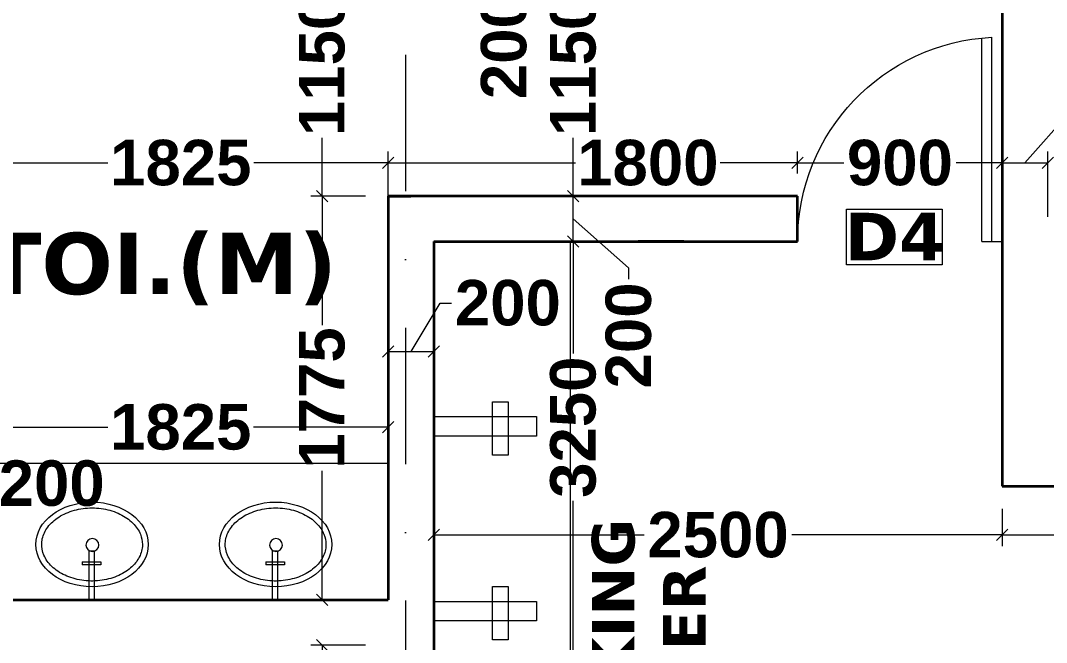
# Model space of a CAD drawing. Header units: millimetres. Extents: x -3092155 to 4513934, y -12317808 to 1850003.
# Drawn here: x -443206 to -438694, y -5567024 to -5564289 of the extents above; entities that cross this region are included whole.
import ezdxf

# ---------------------------------------------------------------- set-up
doc = ezdxf.new("R2010")
doc.units = ezdxf.units.MM
doc.header["$LTSCALE"] = 2
doc.header["$MEASUREMENT"] = 0
doc.header["$PDMODE"] = 34
doc.header["$PDSIZE"] = 500
doc.linetypes.add('DASHDOT', pattern=[1, 0.5, -0.25, 0, -0.25])
for name, color, linetype, lineweight in [('D DIM', 250, 'Continuous', 9), ('D4', 10, 'Continuous', 5), ('D5', 10, 'Continuous', 5), ('DIM', 27, 'Continuous', 5), ('DOOR', 27, 'Continuous', 5), ('FIXTURE', 252, 'Continuous', 0), ('GRID', 251, 'DASHDOT', 5), ('TEXT', 7, 'Continuous', 13), ('WAll', 250, 'Continuous', 35)]:
    doc.layers.add(name, color=color, linetype=linetype, lineweight=lineweight)
doc.layers.add('partation wall', color=7, linetype='Continuous', lineweight=20, true_color=0x525023)
doc.styles.add('COLOUMNN DIM', font='ARIALNB.TTF', dxfattribs={"height": 550})
doc.styles.add('INNER DIM', font='ARIALNB.TTF', dxfattribs={"height": 250})
doc.styles.add('int dim', font='arialbd.ttf', dxfattribs={"height": 200})
doc.styles.add('style2', font='verdana.ttf')
doc.dimstyles.new('external final', dxfattribs={"dimscale": 0, "dimtxt": 250, "dimasz": 100, "dimexe": 50, "dimexo": 50, "dimgap": 50, "dimtad": 0, "dimdec": 0, "dimzin": 0, "dimdsep": 46, "dimtxsty": 'INNER DIM', "dimblk": 'ARCHTICK', "dimcen": 100, "dimdle": 50, "dimclrd": 256, "dimclre": 256, "dimclrt": 256, "dimadec": 0, "dimazin": 0, "dimtfac": 1, "dimtdec": 0, "dimtix": 1, "dimtmove": 1, "dimatfit": 3, "dimfxl": 50, "dimfxlon": 1, "dimtolj": 1, "dimtzin": 0, "dimlwd": -1, "dimlwe": -1, "dimarcsym": 1})
doc.dimstyles.new('lamon', dxfattribs={"dimtxt": 200, "dimasz": 50, "dimexe": 50, "dimexo": 100, "dimgap": 25, "dimtad": 0, "dimdec": 0, "dimzin": 3, "dimdsep": 46, "dimtxsty": 'int dim', "dimblk": 'OBLIQUE', "dimcen": 90, "dimclrd": 256, "dimclre": 256, "dimclrt": 256, "dimadec": 0, "dimazin": 0, "dimtfac": 1, "dimtdec": 0, "dimtofl": 0, "dimtmove": 1, "dimatfit": 3, "dimfxl": 1, "dimfrac": 1, "dimtolj": 1, "dimtzin": 0, "dimlwd": -1, "dimlwe": -1, "dimarcsym": 1})

# ---------------------------------------------------------------- blocks, each defined once
blk = doc.blocks.new('A$C782B46B9')
at = {"layer": 'DOOR', "ltscale": 100}
for p, q in [((998.8, 100), (3.8, 100)), ((998.8, 100), (998.8, 0)), ((998.8, 50), (0, 50))]:
    blk.add_line(p, q, dxfattribs=at)
blk.add_arc((998.8, 0), 1000, 90, 177.134, dxfattribs=at)
blk = doc.blocks.new('_Oblique')
at = {"color": 0, "linetype": 'ByBlock', "lineweight": -2}
blk.add_line((-0.5, -0.5), (0.5, 0.5), dxfattribs=at)
blk = doc.blocks.new('*D596')
at = {"layer": 'Defpoints', "color": 0, "lineweight": 50, "ltscale": 100, "transparency": 16777216}
for p in [(-441588.9, -5564914.7), (-443413.9, -5565536.2), (-441588.9, -5565591)]:
    blk.add_point(p, dxfattribs=at)
at = {"layer": 'DIM', "ltscale": 100, "transparency": 16777216}
for p, q in [((-443413.9, -5565436.2), (-443413.9, -5564864.7)), ((-441588.9, -5565491), (-441588.9, -5564864.7)), ((-443413.9, -5564914.7), (-442821.9, -5564914.7)), ((-441588.9, -5564914.7), (-442180.9, -5564914.7))]:
    blk.add_line(p, q, dxfattribs=at)
at = {"layer": 'DIM', "ltscale": 100, "transparency": 16777216, "xscale": 50, "yscale": 50, "zscale": 50, "rotation": 180}
blk.add_blockref('_Oblique', (-443413.9, -5564914.7), dxfattribs=at)
at = {"layer": 'DIM', "ltscale": 100, "transparency": 16777216, "xscale": 50, "yscale": 50, "zscale": 50}
blk.add_blockref('_Oblique', (-441588.9, -5564914.7), dxfattribs=at)
at = {"layer": 'DIM', "ltscale": 100, "transparency": 16777216, "insert": (-442501.4, -5564914.7), "char_height": 200, "attachment_point": 5, "style": 'int dim'}
blk.add_mtext('\\A1;1825', dxfattribs=at)
blk = doc.blocks.new('*D597')
at = {"layer": 'Defpoints', "color": 0, "lineweight": 50, "ltscale": 100, "transparency": 16777216}
for p in [(-439788.9, -5564914.7), (-439788.9, -5565061.2), (-441588.9, -5565591)]:
    blk.add_point(p, dxfattribs=at)
at = {"layer": 'DIM', "ltscale": 100, "transparency": 16777216}
for p, q in [((-441588.9, -5565491), (-441588.9, -5564864.7)), ((-439788.9, -5564961.2), (-439788.9, -5564864.7)), ((-441588.9, -5564914.7), (-440765.3, -5564914.7)), ((-439788.9, -5564914.7), (-440129.6, -5564914.7))]:
    blk.add_line(p, q, dxfattribs=at)
at = {"layer": 'DIM', "ltscale": 100, "transparency": 16777216, "xscale": 50, "yscale": 50, "zscale": 50, "rotation": 180}
blk.add_blockref('_Oblique', (-441588.9, -5564914.7), dxfattribs=at)
at = {"layer": 'DIM', "ltscale": 100, "transparency": 16777216, "xscale": 50, "yscale": 50, "zscale": 50}
blk.add_blockref('_Oblique', (-439788.9, -5564914.7), dxfattribs=at)
at = {"layer": 'DIM', "ltscale": 100, "transparency": 16777216, "insert": (-440447.5, -5564914.7), "char_height": 200, "attachment_point": 5, "style": 'int dim'}
blk.add_mtext('\\A1;1800', dxfattribs=at)
blk = doc.blocks.new('*D598')
at = {"layer": 'Defpoints', "color": 0, "lineweight": 50, "ltscale": 100, "transparency": 16777216}
for p in [(-438888.9, -5564914.7), (-439788.9, -5565061.2), (-438888.9, -5565261.2)]:
    blk.add_point(p, dxfattribs=at)
at = {"layer": 'DIM', "ltscale": 100, "transparency": 16777216}
for p, q in [((-439788.9, -5564961.2), (-439788.9, -5564864.7)), ((-438888.9, -5565161.2), (-438888.9, -5564864.7)), ((-439788.9, -5564914.7), (-439585.7, -5564914.7)), ((-438888.9, -5564914.7), (-439092.2, -5564914.7))]:
    blk.add_line(p, q, dxfattribs=at)
at = {"layer": 'DIM', "ltscale": 100, "transparency": 16777216, "xscale": 50, "yscale": 50, "zscale": 50, "rotation": 180}
blk.add_blockref('_Oblique', (-439788.9, -5564914.7), dxfattribs=at)
at = {"layer": 'DIM', "ltscale": 100, "transparency": 16777216, "xscale": 50, "yscale": 50, "zscale": 50}
blk.add_blockref('_Oblique', (-438888.9, -5564914.7), dxfattribs=at)
at = {"layer": 'DIM', "ltscale": 100, "transparency": 16777216, "insert": (-439338.9, -5564914.7), "char_height": 200, "attachment_point": 5, "style": 'int dim'}
blk.add_mtext('\\A1;900', dxfattribs=at)
blk = doc.blocks.new('*D599')
at = {"layer": 'Defpoints', "color": 0, "lineweight": 50, "ltscale": 100, "transparency": 16777216}
for p in [(-438688.9, -5564914.7), (-438888.9, -5565261.2), (-438688.9, -5565252.3)]:
    blk.add_point(p, dxfattribs=at)
at = {"layer": 'DIM', "ltscale": 100, "transparency": 16777216}
for p, q in [((-438788.9, -5564914.7), (-438555.4, -5564649.9)), ((-438555.4, -5564649.9), (-438505.4, -5564649.9)), ((-438888.9, -5565161.2), (-438888.9, -5564864.7)), ((-438688.9, -5565152.3), (-438688.9, -5564864.7)), ((-438888.9, -5564914.7), (-438688.9, -5564914.7))]:
    blk.add_line(p, q, dxfattribs=at)
at = {"layer": 'DIM', "ltscale": 100, "transparency": 16777216, "xscale": 50, "yscale": 50, "zscale": 50, "rotation": 180}
blk.add_blockref('_Oblique', (-438888.9, -5564914.7), dxfattribs=at)
at = {"layer": 'DIM', "ltscale": 100, "transparency": 16777216, "xscale": 50, "yscale": 50, "zscale": 50}
blk.add_blockref('_Oblique', (-438688.9, -5564914.7), dxfattribs=at)
at = {"layer": 'DIM', "ltscale": 100, "transparency": 16777216, "insert": (-438257.7, -5564649.9), "char_height": 200, "attachment_point": 5, "style": 'int dim'}
blk.add_mtext('\\A1;200', dxfattribs=at)
blk = doc.blocks.new('*D608')
at = {"layer": 'Defpoints', "color": 0, "lineweight": 50, "ltscale": 100, "transparency": 16777216}
for p in [(-443413.9, -5566551.1), (-443613.9, -5566836.2), (-443413.9, -5566836.2)]:
    blk.add_point(p, dxfattribs=at)
at = {"layer": 'DIM', "ltscale": 100, "transparency": 16777216}
for p, q in [((-443513.9, -5566551.1), (-443367.1, -5566324.7)), ((-443367.1, -5566324.7), (-443317.1, -5566324.7)), ((-443613.9, -5566736.2), (-443613.9, -5566501.1)), ((-443413.9, -5566736.2), (-443413.9, -5566501.1)), ((-443613.9, -5566551.1), (-443413.9, -5566551.1))]:
    blk.add_line(p, q, dxfattribs=at)
at = {"layer": 'DIM', "ltscale": 100, "transparency": 16777216, "xscale": 50, "yscale": 50, "zscale": 50, "rotation": 180}
blk.add_blockref('_Oblique', (-443613.9, -5566551.1), dxfattribs=at)
at = {"layer": 'DIM', "ltscale": 100, "transparency": 16777216, "xscale": 50, "yscale": 50, "zscale": 50}
blk.add_blockref('_Oblique', (-443413.9, -5566551.1), dxfattribs=at)
at = {"layer": 'DIM', "ltscale": 100, "transparency": 16777216, "insert": (-443069.4, -5566324.7), "char_height": 200, "attachment_point": 5, "style": 'int dim'}
blk.add_mtext('\\A1;200', dxfattribs=at)
blk = doc.blocks.new('*D609')
at = {"layer": 'Defpoints', "color": 0, "lineweight": 50, "ltscale": 100, "transparency": 16777216}
for p in [(-441388.9, -5565743.8), (-441588.9, -5566836.2), (-441388.9, -5566886.2)]:
    blk.add_point(p, dxfattribs=at)
at = {"layer": 'DIM', "ltscale": 100, "transparency": 16777216}
for p, q in [((-441488.9, -5565743.8), (-441360.9, -5565531.2)), ((-441360.9, -5565531.2), (-441310.9, -5565531.2)), ((-441588.9, -5566736.2), (-441588.9, -5565693.8)), ((-441388.9, -5566786.2), (-441388.9, -5565693.8)), ((-441588.9, -5565743.8), (-441388.9, -5565743.8))]:
    blk.add_line(p, q, dxfattribs=at)
at = {"layer": 'DIM', "ltscale": 100, "transparency": 16777216, "xscale": 50, "yscale": 50, "zscale": 50, "rotation": 180}
blk.add_blockref('_Oblique', (-441588.9, -5565743.8), dxfattribs=at)
at = {"layer": 'DIM', "ltscale": 100, "transparency": 16777216, "xscale": 50, "yscale": 50, "zscale": 50}
blk.add_blockref('_Oblique', (-441388.9, -5565743.8), dxfattribs=at)
at = {"layer": 'DIM', "ltscale": 100, "transparency": 16777216, "insert": (-441063.1, -5565531.2), "char_height": 200, "attachment_point": 5, "style": 'int dim'}
blk.add_mtext('\\A1;200', dxfattribs=at)
blk = doc.blocks.new('*D610')
at = {"layer": 'Defpoints', "color": 0, "lineweight": 50, "ltscale": 100, "transparency": 16777216}
for p in [(-438888.9, -5566336.2), (-438888.9, -5566551.1), (-441388.9, -5566886.2)]:
    blk.add_point(p, dxfattribs=at)
at = {"layer": 'DIM', "ltscale": 100, "transparency": 16777216}
for p, q in [((-438888.9, -5566436.2), (-438888.9, -5566601.1)), ((-441388.9, -5566786.2), (-441388.9, -5566501.1)), ((-441388.9, -5566551.1), (-440464.3, -5566551.1)), ((-438888.9, -5566551.1), (-439813.5, -5566551.1))]:
    blk.add_line(p, q, dxfattribs=at)
at = {"layer": 'DIM', "ltscale": 100, "transparency": 16777216, "xscale": 50, "yscale": 50, "zscale": 50, "rotation": 180}
blk.add_blockref('_Oblique', (-441388.9, -5566551.1), dxfattribs=at)
at = {"layer": 'DIM', "ltscale": 100, "transparency": 16777216, "xscale": 50, "yscale": 50, "zscale": 50}
blk.add_blockref('_Oblique', (-438888.9, -5566551.1), dxfattribs=at)
at = {"layer": 'DIM', "ltscale": 100, "transparency": 16777216, "insert": (-440138.9, -5566551.1), "char_height": 200, "attachment_point": 5, "style": 'int dim'}
blk.add_mtext('\\A1;2500', dxfattribs=at)
blk = doc.blocks.new('*D611')
at = {"layer": 'Defpoints', "color": 0, "lineweight": 50, "ltscale": 100, "transparency": 16777216}
for p in [(-438888.9, -5566336.2), (-435413.9, -5566336.2), (-435413.9, -5566551.1)]:
    blk.add_point(p, dxfattribs=at)
at = {"layer": 'DIM', "ltscale": 100, "transparency": 16777216}
for p, q in [((-438888.9, -5566436.2), (-438888.9, -5566601.1)), ((-435413.9, -5566436.2), (-435413.9, -5566601.1)), ((-438888.9, -5566551.1), (-437477.7, -5566551.1)), ((-435413.9, -5566551.1), (-436825.1, -5566551.1))]:
    blk.add_line(p, q, dxfattribs=at)
at = {"layer": 'DIM', "ltscale": 100, "transparency": 16777216, "xscale": 50, "yscale": 50, "zscale": 50, "rotation": 180}
blk.add_blockref('_Oblique', (-438888.9, -5566551.1), dxfattribs=at)
at = {"layer": 'DIM', "ltscale": 100, "transparency": 16777216, "xscale": 50, "yscale": 50, "zscale": 50}
blk.add_blockref('_Oblique', (-435413.9, -5566551.1), dxfattribs=at)
at = {"layer": 'DIM', "ltscale": 100, "transparency": 16777216, "insert": (-437151.4, -5566551.1), "char_height": 200, "attachment_point": 5, "style": 'int dim'}
blk.add_mtext('\\A1;3475', dxfattribs=at)
blk = doc.blocks.new('*D615')
at = {"layer": 'Defpoints', "color": 0, "lineweight": 50, "ltscale": 100, "transparency": 16777216}
for p in [(-441388.9, -5565261.2), (-440775.7, -5565261.2), (-441388.9, -5568511.2)]:
    blk.add_point(p, dxfattribs=at)
at = {"layer": 'DIM', "ltscale": 100, "transparency": 16777216}
for p, q in [((-441288.9, -5565261.2), (-440725.7, -5565261.2)), ((-440775.7, -5565261.2), (-440775.7, -5565753.7)), ((-440775.7, -5568511.2), (-440775.7, -5566400.9)), ((-441288.9, -5568511.2), (-440725.7, -5568511.2))]:
    blk.add_line(p, q, dxfattribs=at)
at = {"layer": 'DIM', "ltscale": 100, "transparency": 16777216, "xscale": 50, "yscale": 50, "zscale": 50}
for p, rotation in [((-440775.7, -5565261.2), 90), ((-440775.7, -5568511.2), 270)]:
    blk.add_blockref('_Oblique', p, dxfattribs=dict(at, rotation=rotation))
at = {"layer": 'DIM', "ltscale": 100, "transparency": 16777216, "insert": (-440775.7, -5566077.3), "char_height": 200, "attachment_point": 5, "rotation": 90, "style": 'int dim'}
blk.add_mtext('\\A1;3250', dxfattribs=at)
blk = doc.blocks.new('*D616')
at = {"layer": 'Defpoints', "color": 0, "lineweight": 50, "ltscale": 100, "transparency": 16777216}
for p in [(-441488.9, -5565061.2), (-440775.7, -5565061.2), (-441388.9, -5565261.2)]:
    blk.add_point(p, dxfattribs=at)
at = {"layer": 'DIM', "ltscale": 100, "transparency": 16777216}
for p, q in [((-441388.9, -5565061.2), (-440725.7, -5565061.2)), ((-440775.7, -5565261.2), (-440775.7, -5565061.2)), ((-440775.7, -5565161.2), (-440532.1, -5565376)), ((-441288.9, -5565261.2), (-440725.7, -5565261.2)), ((-440532.1, -5565376), (-440532.1, -5565426))]:
    blk.add_line(p, q, dxfattribs=at)
at = {"layer": 'DIM', "ltscale": 100, "transparency": 16777216, "xscale": 50, "yscale": 50, "zscale": 50}
for p, rotation in [((-440775.7, -5565061.2), 90), ((-440775.7, -5565261.2), 270)]:
    blk.add_blockref('_Oblique', p, dxfattribs=dict(at, rotation=rotation))
at = {"layer": 'DIM', "ltscale": 100, "transparency": 16777216, "insert": (-440532.1, -5565673.7), "char_height": 200, "attachment_point": 5, "rotation": 90, "style": 'int dim'}
blk.add_mtext('\\A1;200', dxfattribs=at)
blk = doc.blocks.new('*D617')
at = {"layer": 'Defpoints', "color": 0, "lineweight": 50, "ltscale": 100, "transparency": 16777216}
for p in [(-441213.9, -5563911.2), (-440775.7, -5563911.2), (-441488.9, -5565061.2)]:
    blk.add_point(p, dxfattribs=at)
at = {"layer": 'DIM', "ltscale": 100, "transparency": 16777216}
for p, q in [((-441113.9, -5563911.2), (-440725.7, -5563911.2)), ((-440775.7, -5563911.2), (-440775.7, -5564168.4)), ((-440775.7, -5565061.2), (-440775.7, -5564804)), ((-441388.9, -5565061.2), (-440725.7, -5565061.2))]:
    blk.add_line(p, q, dxfattribs=at)
at = {"layer": 'DIM', "ltscale": 100, "transparency": 16777216, "xscale": 50, "yscale": 50, "zscale": 50}
for p, rotation in [((-440775.7, -5563911.2), 90), ((-440775.7, -5565061.2), 270)]:
    blk.add_blockref('_Oblique', p, dxfattribs=dict(at, rotation=rotation))
at = {"layer": 'DIM', "ltscale": 100, "transparency": 16777216, "insert": (-440775.7, -5564486.2), "char_height": 200, "attachment_point": 5, "rotation": 90, "style": 'int dim'}
blk.add_mtext('\\A1;1150', dxfattribs=at)
blk = doc.blocks.new('*D618')
at = {"layer": 'Defpoints', "color": 0, "lineweight": 50, "ltscale": 100, "transparency": 16777216}
for p in [(-441213.9, -5563711.2), (-440775.7, -5563711.2), (-441213.9, -5563911.2)]:
    blk.add_point(p, dxfattribs=at)
at = {"layer": 'DIM', "ltscale": 100, "transparency": 16777216}
for p, q in [((-441113.9, -5563711.2), (-440725.7, -5563711.2)), ((-440775.7, -5563911.2), (-440775.7, -5563711.2)), ((-440775.7, -5563811.2), (-441080.4, -5564103.7)), ((-441113.9, -5563911.2), (-440725.7, -5563911.2)), ((-441080.4, -5564103.7), (-441080.4, -5564153.7))]:
    blk.add_line(p, q, dxfattribs=at)
at = {"layer": 'DIM', "ltscale": 100, "transparency": 16777216, "xscale": 50, "yscale": 50, "zscale": 50}
for p, rotation in [((-440775.7, -5563711.2), 90), ((-440775.7, -5563911.2), 270)]:
    blk.add_blockref('_Oblique', p, dxfattribs=dict(at, rotation=rotation))
at = {"layer": 'DIM', "ltscale": 100, "transparency": 16777216, "insert": (-441080.4, -5564401.4), "char_height": 200, "attachment_point": 5, "rotation": 90, "style": 'int dim'}
blk.add_mtext('\\A1;200', dxfattribs=at)
blk = doc.blocks.new('*D639')
at = {"layer": 'Defpoints', "color": 0, "lineweight": 50, "ltscale": 100, "transparency": 16777216}
for p in [(-441880.2, -5567036.2), (-441588.9, -5567036.2), (-441588.9, -5568711.2)]:
    blk.add_point(p, dxfattribs=at)
at = {"layer": 'DIM', "ltscale": 100, "transparency": 16777216}
for p, q in [((-441688.9, -5567036.2), (-441930.2, -5567036.2)), ((-441880.2, -5567036.2), (-441880.2, -5567553.2)), ((-441880.2, -5568711.2), (-441880.2, -5568194.2)), ((-441688.9, -5568711.2), (-441930.2, -5568711.2))]:
    blk.add_line(p, q, dxfattribs=at)
at = {"layer": 'DIM', "ltscale": 100, "transparency": 16777216, "xscale": 50, "yscale": 50, "zscale": 50}
for p, rotation in [((-441880.2, -5567036.2), 90), ((-441880.2, -5568711.2), 270)]:
    blk.add_blockref('_Oblique', p, dxfattribs=dict(at, rotation=rotation))
at = {"layer": 'DIM', "ltscale": 100, "transparency": 16777216, "insert": (-441880.2, -5567873.7), "char_height": 200, "attachment_point": 5, "rotation": 90, "style": 'int dim'}
blk.add_mtext('\\A1;1675', dxfattribs=at)
blk = doc.blocks.new('*D640')
at = {"layer": 'Defpoints', "color": 0, "lineweight": 50, "ltscale": 100, "transparency": 16777216}
for p in [(-441880.2, -5565061.2), (-441588.9, -5565061.2), (-441588.9, -5566836.2)]:
    blk.add_point(p, dxfattribs=at)
at = {"layer": 'DIM', "ltscale": 100, "transparency": 16777216}
for p, q in [((-441688.9, -5565061.2), (-441930.2, -5565061.2)), ((-441880.2, -5565061.2), (-441880.2, -5565628.2)), ((-441880.2, -5566836.2), (-441880.2, -5566269.2)), ((-441688.9, -5566836.2), (-441930.2, -5566836.2))]:
    blk.add_line(p, q, dxfattribs=at)
at = {"layer": 'DIM', "ltscale": 100, "transparency": 16777216, "xscale": 50, "yscale": 50, "zscale": 50}
for p, rotation in [((-441880.2, -5565061.2), 90), ((-441880.2, -5566836.2), 270)]:
    blk.add_blockref('_Oblique', p, dxfattribs=dict(at, rotation=rotation))
at = {"layer": 'DIM', "ltscale": 100, "transparency": 16777216, "insert": (-441880.2, -5565948.7), "char_height": 200, "attachment_point": 5, "rotation": 90, "style": 'int dim'}
blk.add_mtext('\\A1;1775', dxfattribs=at)
blk = doc.blocks.new('*D641')
at = {"layer": 'Defpoints', "color": 0, "lineweight": 50, "ltscale": 100, "transparency": 16777216}
for p in [(-441880.2, -5563911.2), (-441814.3, -5563911.2), (-441588.9, -5565061.2)]:
    blk.add_point(p, dxfattribs=at)
at = {"layer": 'DIM', "ltscale": 100, "transparency": 16777216}
for p, q in [((-441914.3, -5563911.2), (-441930.2, -5563911.2)), ((-441880.2, -5563911.2), (-441880.2, -5564168.4)), ((-441880.2, -5565061.2), (-441880.2, -5564804)), ((-441688.9, -5565061.2), (-441930.2, -5565061.2))]:
    blk.add_line(p, q, dxfattribs=at)
at = {"layer": 'DIM', "ltscale": 100, "transparency": 16777216, "xscale": 50, "yscale": 50, "zscale": 50}
for p, rotation in [((-441880.2, -5563911.2), 90), ((-441880.2, -5565061.2), 270)]:
    blk.add_blockref('_Oblique', p, dxfattribs=dict(at, rotation=rotation))
at = {"layer": 'DIM', "ltscale": 100, "transparency": 16777216, "insert": (-441880.2, -5564486.2), "char_height": 200, "attachment_point": 5, "rotation": 90, "style": 'int dim'}
blk.add_mtext('\\A1;1150', dxfattribs=at)
blk = doc.blocks.new('basin')
at = {"layer": 'FIXTURE', "ltscale": 100}
for p, q in [((-2211987.9, -6264987.1), (-2211773, -6264987.1)), ((-2211987.9, -6264987.1), (-2211773, -6264987.1)), ((-2211987.9, -6265009.1), (-2211987.9, -6264987.1)), ((-2211834.4, -6265039.4), (-2211834.4, -6264957.5)), ((-2211834.4, -6265039.4), (-2211834.4, -6264957.5)), ((-2211820.8, -6264957.5), (-2211834.4, -6264957.5)), ((-2211820.8, -6264957.5), (-2211820.8, -6265039.4)), ((-2211820.8, -6264957.5), (-2211820.8, -6265039.4)), ((-2211773, -6264987.1), (-2211773, -6265009.1)), ((-2211773, -6264987.1), (-2211773, -6265009.1)), ((-2211773, -6265009.1), (-2211987.9, -6265009.1)), ((-2211773, -6265009.1), (-2211987.9, -6265009.1)), ((-2211820.8, -6265039.4), (-2211834.4, -6265039.4)), ((-2211820.8, -6265039.4), (-2211834.4, -6265039.4))]:
    blk.add_line(p, q, dxfattribs=at)
blk.add_ellipse((-2211744.9, -6265000.5), major_axis=(0, -247.1), ratio=0.753978, dxfattribs=at)
blk.add_ellipse((-2211744.9, -6265000.5), major_axis=(0, -247.1), ratio=0.753978, dxfattribs=at)
at = {"layer": 'FIXTURE', "ltscale": 100, "extrusion": (0, 0, -1)}
blk.add_ellipse((-2211747.5, -6265002.1), major_axis=(20, -20), ratio=1, start_param=5.497787, end_param=11.780972, dxfattribs=at)
at = {"layer": 'FIXTURE', "ltscale": 100}
blk.add_open_spline([(-2211744.9, -6265222), (-2211729.8, -6265222), (-2211714.7, -6265219.1), (-2211682.6, -6265206), (-2211665.8, -6265194.7), (-2211635.4, -6265164.2), (-2211621.9, -6265145), (-2211600.6, -6265101), (-2211592.7, -6265076.2), (-2211584, -6265024.3), (-2211583, -6264997.2), (-2211588.3, -6264944.4), (-2211594.4, -6264918.7), (-2211612.8, -6264872), (-2211625.1, -6264851.1), (-2211653.6, -6264816.8), (-2211669.8, -6264803.3), (-2211703.9, -6264784.9), (-2211721.7, -6264779.9), (-2211757.4, -6264778.3), (-2211775.3, -6264781.6), (-2211810, -6264796.6), (-2211826.7, -6264808.4), (-2211856.7, -6264839.7), (-2211870, -6264859.3), (-2211890.7, -6264903.9), (-2211898.2, -6264928.9), (-2211906.2, -6264981), (-2211906.8, -6265008.1), (-2211900.8, -6265060.8), (-2211894.2, -6265086.3), (-2211875.2, -6265132.5), (-2211862.7, -6265153), (-2211833.8, -6265186.6), (-2211817.4, -6265199.6), (-2211783.1, -6265217.1), (-2211765.3, -6265221.6), (-2211746.6, -6265222), (-2211745.8, -6265222), (-2211744.9, -6265222)], degree=3, knots=[0, 0, 0, 0, 0.297002, 0.297002, 0.648161, 0.648161, 0.99932, 0.99932, 1.350478, 1.350478, 1.701637, 1.701637, 2.052795, 2.052795, 2.403954, 2.403954, 2.755113, 2.755113, 3.106271, 3.106271, 3.45743, 3.45743, 3.808588, 3.808588, 4.159747, 4.159747, 4.510906, 4.510906, 4.862064, 4.862064, 5.213223, 5.213223, 5.564381, 5.564381, 5.91554, 5.91554, 6.266699, 6.266699, 6.283185, 6.283185, 6.283185, 6.283185], dxfattribs=at)
blk.add_open_spline([(-2211744.9, -6265222), (-2211729.8, -6265222), (-2211714.7, -6265219.1), (-2211682.6, -6265206), (-2211665.8, -6265194.7), (-2211635.4, -6265164.2), (-2211621.9, -6265145), (-2211600.6, -6265101), (-2211592.7, -6265076.2), (-2211584, -6265024.3), (-2211583, -6264997.2), (-2211588.3, -6264944.4), (-2211594.4, -6264918.7), (-2211612.8, -6264872), (-2211625.1, -6264851.1), (-2211653.6, -6264816.8), (-2211669.8, -6264803.3), (-2211703.9, -6264784.9), (-2211721.7, -6264779.9), (-2211757.4, -6264778.3), (-2211775.3, -6264781.6), (-2211810, -6264796.6), (-2211826.7, -6264808.4), (-2211856.7, -6264839.7), (-2211870, -6264859.3), (-2211890.7, -6264903.9), (-2211898.2, -6264928.9), (-2211906.2, -6264981), (-2211906.8, -6265008.1), (-2211900.8, -6265060.8), (-2211894.2, -6265086.3), (-2211875.2, -6265132.5), (-2211862.7, -6265153), (-2211833.8, -6265186.6), (-2211817.4, -6265199.6), (-2211783.1, -6265217.1), (-2211765.3, -6265221.6), (-2211746.6, -6265222), (-2211745.8, -6265222), (-2211744.9, -6265222)], degree=3, knots=[0, 0, 0, 0, 0.297002, 0.297002, 0.648161, 0.648161, 0.99932, 0.99932, 1.350478, 1.350478, 1.701637, 1.701637, 2.052795, 2.052795, 2.403954, 2.403954, 2.755113, 2.755113, 3.106271, 3.106271, 3.45743, 3.45743, 3.808588, 3.808588, 4.159747, 4.159747, 4.510906, 4.510906, 4.862064, 4.862064, 5.213223, 5.213223, 5.564381, 5.564381, 5.91554, 5.91554, 6.266699, 6.266699, 6.283185, 6.283185, 6.283185, 6.283185], dxfattribs=at)
blk = doc.blocks.new('*D963')
at = {"layer": 'Defpoints', "color": 0, "lineweight": 50, "ltscale": 100, "transparency": 16777216}
for p in [(-443414.3, -5566077.2), (-443414.3, -5566236.2), (-441589.3, -5566236.2)]:
    blk.add_point(p, dxfattribs=at)
at = {"layer": 'DIM', "ltscale": 100, "transparency": 16777216}
for p, q in [((-443414.3, -5566136.2), (-443414.3, -5566027.2)), ((-441589.3, -5566136.2), (-441589.3, -5566027.2)), ((-443414.3, -5566077.2), (-442822.3, -5566077.2)), ((-441589.3, -5566077.2), (-442181.3, -5566077.2))]:
    blk.add_line(p, q, dxfattribs=at)
at = {"layer": 'DIM', "ltscale": 100, "transparency": 16777216, "xscale": 50, "yscale": 50, "zscale": 50, "rotation": 180}
blk.add_blockref('_Oblique', (-443414.3, -5566077.2), dxfattribs=at)
at = {"layer": 'DIM', "ltscale": 100, "transparency": 16777216, "xscale": 50, "yscale": 50, "zscale": 50}
blk.add_blockref('_Oblique', (-441589.3, -5566077.2), dxfattribs=at)
at = {"layer": 'DIM', "ltscale": 100, "transparency": 16777216, "insert": (-442501.8, -5566077.2), "char_height": 200, "attachment_point": 5, "style": 'int dim'}
blk.add_mtext('\\A1;1825', dxfattribs=at)
blk = doc.blocks.new('_ArchTick')
at = {"color": 0, "linetype": 'ByBlock', "const_width": 0.15}
blk.add_lwpolyline([(-0.5, -0.5), (0.5, 0.5)], dxfattribs=at)
blk = doc.blocks.new('*D1043')
at = {"layer": 'D DIM', "ltscale": 100, "transparency": 16777216}
for p, q in [((-371304.6, -5563836.2), (-371304.6, -5565380.5)), ((-371354.6, -5563886.2), (-371254.6, -5563886.2)), ((-371304.6, -5568385.5), (-371304.6, -5566841.2)), ((-371254.6, -5568335.5), (-371354.6, -5568335.5))]:
    blk.add_line(p, q, dxfattribs=at)
at = {"layer": 'Defpoints', "color": 0, "lineweight": 50, "ltscale": 100, "transparency": 16777216}
for p in [(-456692.5, -5563886.2), (-371304.6, -5563886.2), (-369359.9, -5568335.5)]:
    blk.add_point(p, dxfattribs=at)
at = {"layer": 'D DIM', "ltscale": 100, "transparency": 16777216, "xscale": 100, "yscale": 100, "zscale": 100}
for p, rotation in [((-371304.6, -5563886.2), 90), ((-371304.6, -5568335.5), 270)]:
    blk.add_blockref('_ArchTick', p, dxfattribs=dict(at, rotation=rotation))
at = {"layer": 'D DIM', "ltscale": 100, "transparency": 16777216, "insert": (-371304.6, -5566110.8), "char_height": 550, "attachment_point": 5, "rotation": 90, "style": 'COLOUMNN DIM'}
blk.add_mtext('\\A1;4449', dxfattribs=at)

msp = doc.modelspace()

# ---------------------------------------------------------------- linework, layer by layer
at = {"layer": 'D5', "ltscale": 0.1}
msp.add_lwpolyline([(-439574.3, -5565118), (-439152.9, -5565118), (-439152.9, -5565363.1), (-439574.3, -5565363.1)], close=True, dxfattribs=at)
at = {"layer": 'FIXTURE', "ltscale": 100}
for points in [[(-441130.4, -5566200.5), (-441130.4, -5565966), (-441062.4, -5565966), (-441062.4, -5566200.5)], [(-441130.4, -5567013), (-441130.4, -5566778.5), (-441062.4, -5566778.5), (-441062.4, -5567013)]]:
    msp.add_lwpolyline(points, close=True, dxfattribs=at)
for points in [[(-441388.9, -5566031), (-440937.4, -5566031), (-440937.4, -5566116.5), (-441388.9, -5566116.5)], [(-441388.9, -5566843.5), (-440937.4, -5566843.5), (-440937.4, -5566929), (-441388.9, -5566929)]]:
    msp.add_lwpolyline(points, dxfattribs=at)
at = {"layer": 'GRID', "color": 5, "ltscale": 600}
msp.add_line((-441513.9, -5499634.4), (-441513.9, -5584428.2), dxfattribs=at)
at = {"layer": 'partation wall', "ltscale": 100}
msp.add_line((-443414.3, -5566236.2), (-441589.3, -5566236.2), dxfattribs=at)
at = {"layer": 'WAll', "ltscale": 100}
for p, q in [((-438889.3, -5563911.2), (-438889.3, -5566336.2)), ((-441589.3, -5565061.2), (-441589.3, -5566836.2)), ((-439789.3, -5565061.2), (-441589.3, -5565061.2)), ((-441589.3, -5565061.2), (-441489.3, -5565061.2)), ((-439789.3, -5565261.2), (-439789.3, -5565061.2)), ((-441389.3, -5565261.2), (-441389.3, -5568511.2)), ((-441389.3, -5565261.2), (-439789.3, -5565261.2)), ((-440289.3, -5565261.2), (-440489.3, -5565261.2)), ((-438889.3, -5566336.2), (-436414.3, -5566336.2)), ((-443414.3, -5566836.2), (-441589.3, -5566836.2))]:
    msp.add_line(p, q, dxfattribs=at)
at = {"layer": 'WAll', "lineweight": 0, "ltscale": 100}
msp.add_line((-440788.9, -5565261.2), (-440788.9, -5568511.2), dxfattribs=at)

# ---------------------------------------------------------------- block references
at = {"layer": 'DOOR', "ltscale": 100, "xscale": -0.9000000001396983, "yscale": 0.9000000001396983, "zscale": 0.9000000001082197, "rotation": 90}
msp.add_blockref('A$C782B46B9', (-438889.3, -5564362.3), dxfattribs=at)
at = {"layer": 'FIXTURE', "ltscale": 100, "rotation": 90}
for p in [(-6707892.2, -3354848.3), (-6707085, -3354848.3)]:
    msp.add_blockref('basin', p, dxfattribs=at)

# ---------------------------------------------------------------- texts
at = {"layer": 'D4', "ltscale": 0.1, "insert": (-439361.8, -5565239.1), "char_height": 210, "attachment_point": 5, "style": 'style2'}
msp.add_mtext('\\pt2310;{\\fVerdana|b1|i0|c0|p34;D4}', dxfattribs=at)
at = {"layer": 'TEXT', "ltscale": 0.1, "insert": (-442591, -5565381.5), "char_height": 270, "attachment_point": 5, "style": 'style2'}
msp.add_mtext('\\pt2970;{\\fVerdana|b1|i0|c0|p34;TOI.(M)}', dxfattribs=at)
at = {"layer": 'TEXT', "ltscale": 0.1, "insert": (-440443.7, -5567201.7), "char_height": 187.5, "attachment_point": 5, "rotation": 90, "style": 'style2'}
msp.add_mtext('\\pt2062.5;{\\fVerdana|b1|i0|c0|p34;DRINKING \\PWATER}', dxfattribs=at)

# ---------------------------------------------------------------- dimensions: what is measured, and where the dimension line sits
at = {"layer": 'D DIM', "ltscale": 100}
dim = msp.add_linear_dim(base=(-371304.6, -5563886.2), p1=(-369359.9, -5568335.5), p2=(-456692.5, -5563886.2), angle=90, dimstyle='external final', override={"dimscale": 1, "dimtxsty": 'COLOUMNN DIM'}, dxfattribs=at)
dim.commit()
dim.dimension.update_dxf_attribs({"geometry": '*D1043', "text_midpoint": (-371304.6, -5566110.8)})
at = {"layer": 'DIM', "ltscale": 100}
for base, p1, p2, picture, middle in [((-440775.7, -5563711.2), (-441213.9, -5563911.2), (-441213.9, -5563711.2), '*D618', (-441080.4, -5564178.7)), ((-440775.7, -5565061.2), (-441388.9, -5565261.2), (-441488.9, -5565061.2), '*D616', (-440532.1, -5565451)), ((-440775.7, -5565261.2), (-441388.9, -5568511.2), (-441388.9, -5565261.2), '*D615', (-440775.7, -5566077.3))]:
    dim = msp.add_linear_dim(base=base, p1=p1, p2=p2, angle=90, dimstyle='lamon', dxfattribs=at)
    dim.commit()
    dim.dimension.update_dxf_attribs({"geometry": picture, "text_midpoint": middle, "dimtype": 160})
for base, p1, p2, picture, middle in [((-441880.2, -5563911.2), (-441588.9, -5565061.2), (-441814.3, -5563911.2), '*D641', (-441880.2, -5564486.2)), ((-440775.7, -5563911.2), (-441488.9, -5565061.2), (-441213.9, -5563911.2), '*D617', (-440775.7, -5564486.2)), ((-441880.2, -5565061.2), (-441588.9, -5566836.2), (-441588.9, -5565061.2), '*D640', (-441880.2, -5565948.7)), ((-441880.2, -5567036.2), (-441588.9, -5568711.2), (-441588.9, -5567036.2), '*D639', (-441880.2, -5567873.7))]:
    dim = msp.add_linear_dim(base=base, p1=p1, p2=p2, angle=90, dimstyle='lamon', dxfattribs=at)
    dim.commit()
    dim.dimension.update_dxf_attribs({"geometry": picture, "text_midpoint": middle})
for base, p1, p2, picture, middle in [((-438688.9, -5564914.7), (-438888.9, -5565261.2), (-438688.9, -5565252.3), '*D599', (-438480.4, -5564649.9)), ((-439788.9, -5564914.7), (-441588.9, -5565591), (-439788.9, -5565061.2), '*D597', (-440447.5, -5564914.7)), ((-441388.9, -5565743.8), (-441588.9, -5566836.2), (-441388.9, -5566886.2), '*D609', (-441285.9, -5565531.2)), ((-443413.9, -5566551.1), (-443613.9, -5566836.2), (-443413.9, -5566836.2), '*D608', (-443292.1, -5566324.7))]:
    dim = msp.add_linear_dim(base=base, p1=p1, p2=p2, dimstyle='lamon', dxfattribs=at)
    dim.commit()
    dim.dimension.update_dxf_attribs({"geometry": picture, "text_midpoint": middle, "dimtype": 160})
for base, p1, p2, picture, middle in [((-441588.9, -5564914.7), (-443413.9, -5565536.2), (-441588.9, -5565591), '*D596', (-442501.4, -5564914.7)), ((-438888.9, -5564914.7), (-439788.9, -5565061.2), (-438888.9, -5565261.2), '*D598', (-439338.9, -5564914.7)), ((-443414.3, -5566077.2), (-441589.3, -5566236.2), (-443414.3, -5566236.2), '*D963', (-442501.8, -5566077.2)), ((-438888.9, -5566551.1), (-441388.9, -5566886.2), (-438888.9, -5566336.2), '*D610', (-440138.9, -5566551.1)), ((-435413.9, -5566551.1), (-438888.9, -5566336.2), (-435413.9, -5566336.2), '*D611', (-437151.4, -5566551.1))]:
    dim = msp.add_linear_dim(base=base, p1=p1, p2=p2, dimstyle='lamon', dxfattribs=at)
    dim.commit()
    dim.dimension.update_dxf_attribs({"geometry": picture, "text_midpoint": middle})

doc.saveas('drawing.dxf')
